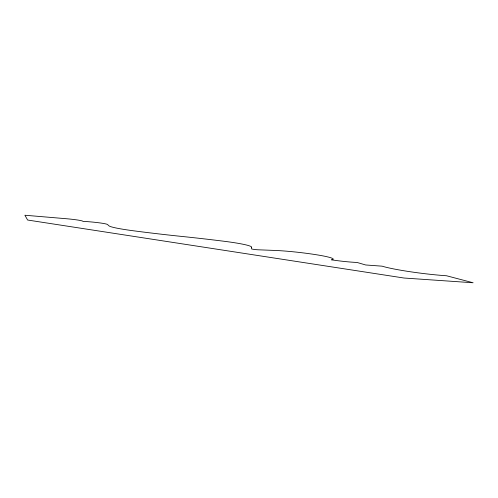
<?xml version="1.0" encoding="UTF-8"?>
<svg xmlns="http://www.w3.org/2000/svg" width="498" height="498" viewBox="0 0 498 498"><rect width="100%" height="100%" fill="white"/><g stroke="black" fill="none" stroke-linecap="round" stroke-linejoin="round"><path stroke-width="0.75" d="M251.527 247.35L251.478 248.863A4.177 0.361 6.2 0 0 258.126 249.791L276.427 250.5A38.819 3.442 6.5 0 1 316.56 254.777A31.231 2.739 6.5 0 1 331.438 259.825A25.043 2.148 6.7 0 0 357.078 262.465L365.663 264.973L382.153 266.175A43.949 3.716 7.2 0 0 446.532 275.761L473.1 282.764L404.003 278.027L27.608 220.029L24.9 215.236L65.699 218.672A16.011 1.145 5.1 0 1 82.905 221.361A16.446 1.201 5.2 0 1 107.562 224.53L108.869 225.756A43.469 3.249 5.5 0 0 134.983 230.985A131.366 8.858 5.8 0 0 186.103 236.88A215.79 22.858 5.6 0 1 225.108 241.393A37.275 3.162 5.9 0 1 251.527 247.35"/></g></svg>
